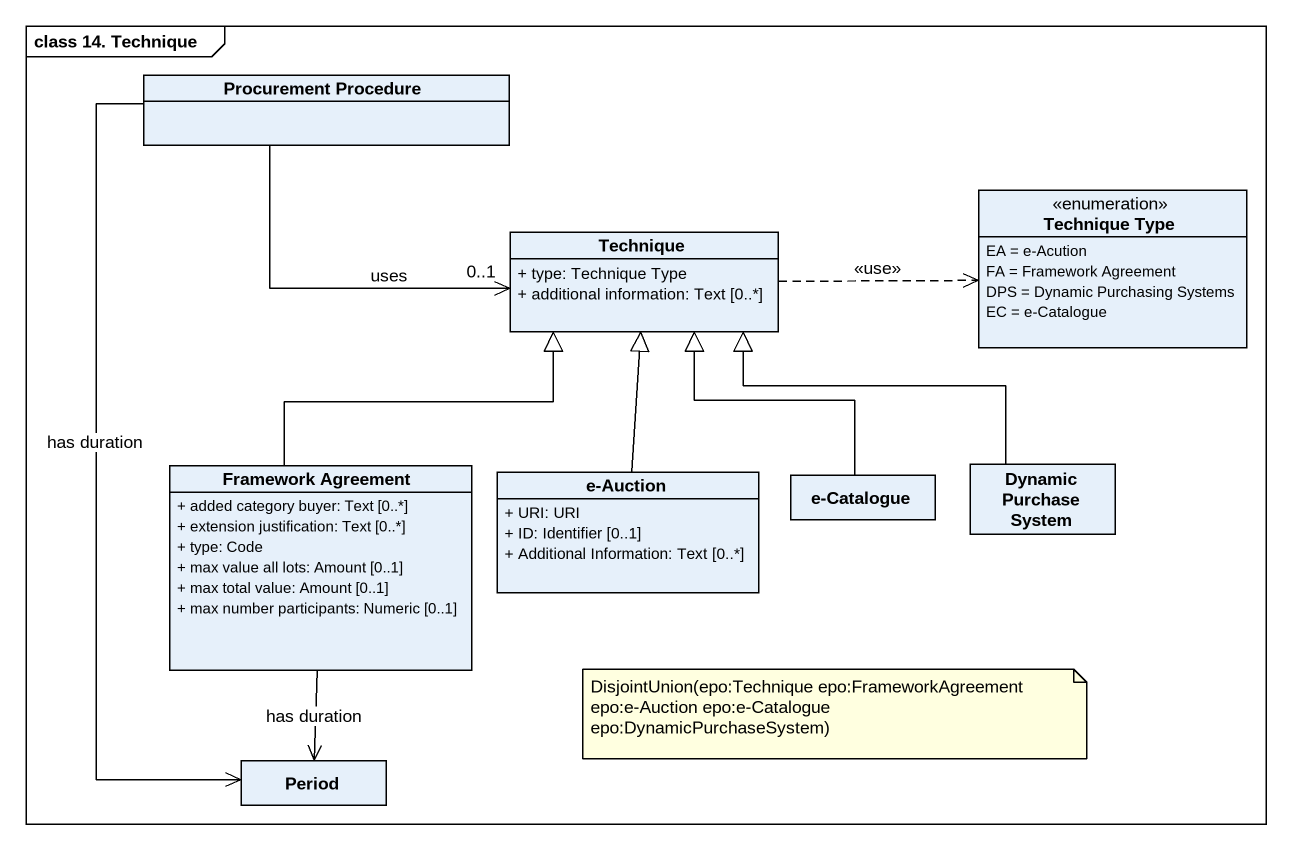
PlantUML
@startuml
mainframe class 14. Technique
hide circle
hide empty members
skinparam classAttributeIconSize 0
class "Procurement Procedure" as Procurement_Procedure
enum "Technique Type" as Technique_Type {
  EA = e-Acution
  FA = Framework Agreement
  DPS = Dynamic Purchasing Systems
  EC = e-Catalogue
}
class Technique {
  + type: Technique Type
  + additional information: Text [0..*]
}
class "Framework Agreement" as Framework_Agreement {
  + added category buyer: Text [0..*]
  + extension justification: Text [0..*]
  + type: Code
  + max value all lots: Amount [0..1]
  + max total value: Amount [0..1]
  + max number participants: Numeric [0..1]
}
class "e-Auction" as e_Auction {
  + URI: URI
  + ID: Identifier [0..1]
  + Additional Information: Text [0..*]
}
class "e-Catalogue" as e_Catalogue
class "Dynamic Purchase System" as Dynamic_Purchase_System
class Period
Procurement_Procedure -right-> "0..1" Technique : uses
Procurement_Procedure --> Period : has duration
Technique .right.> Technique_Type : <<use>>
Framework_Agreement -up-|> Technique
Framework_Agreement --> Period : has duration
e_Auction -up-|> Technique
e_Catalogue -up-|> Technique
Dynamic_Purchase_System -left-|> Technique
note as N1
  DisjointUnion(epo:Technique epo:FrameworkAgreement epo:e-Auction epo:e-Catalogue epo:DynamicPurchaseSystem)
end note
@enduml
